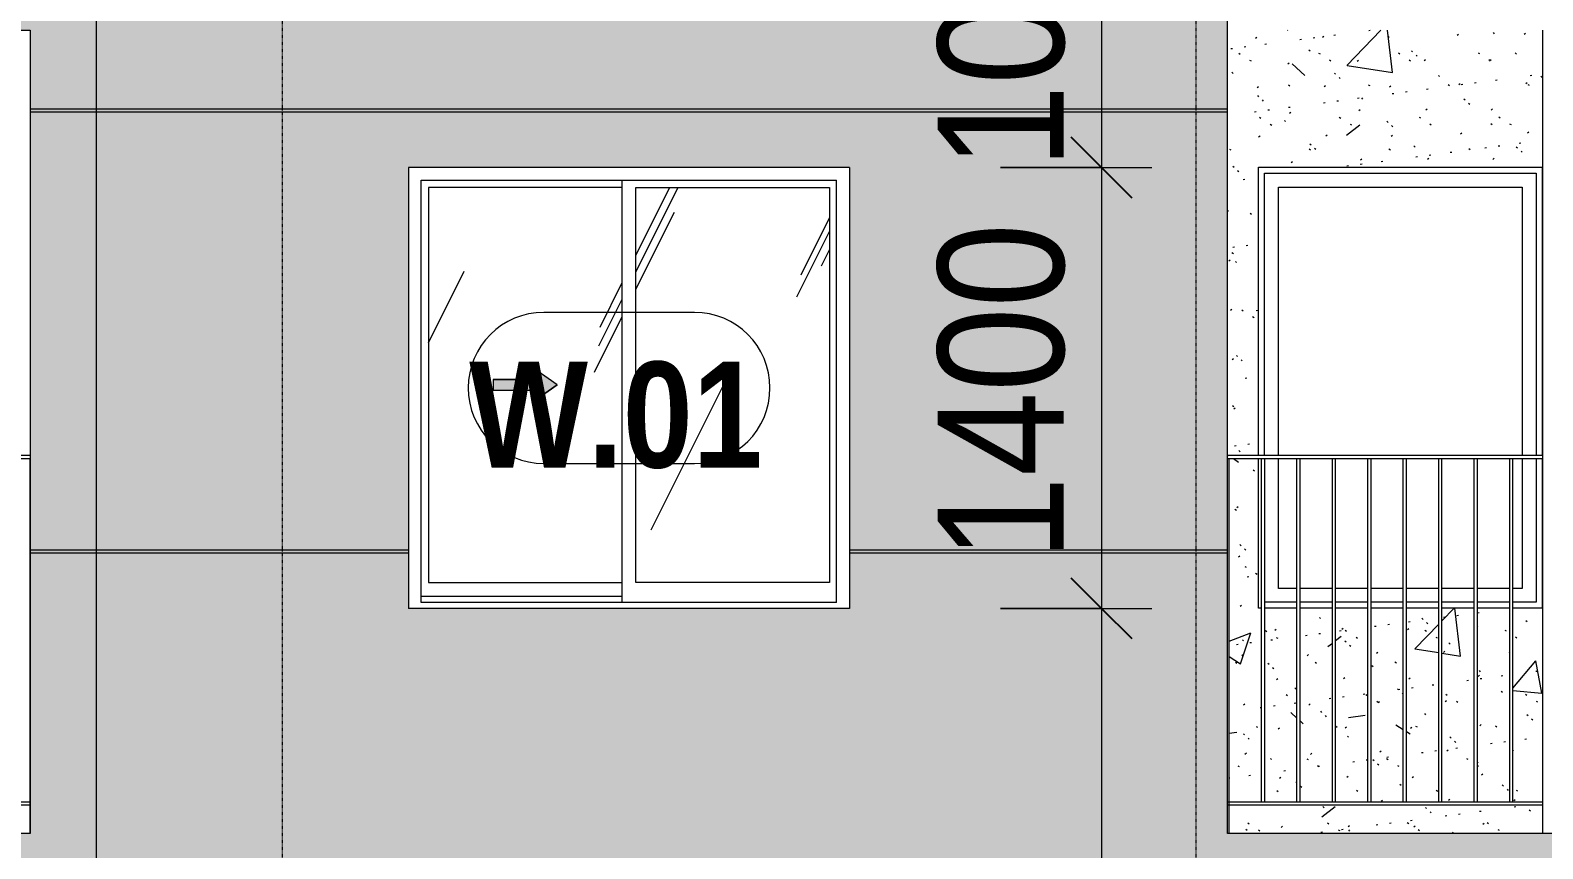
# Model space of a CAD drawing. Header units: millimetres. Extents: x -134153 to 99383, y -5233 to 35400.
# Drawn here: x 72759 to 77559, y 2351 to 4950 of the extents above; entities that cross this region are included whole.
import ezdxf

# ---------------------------------------------------------------- set-up
doc = ezdxf.new("R2010")
doc.units = ezdxf.units.MM
doc.linetypes.add('1 NÉT CALL OUT', pattern=[6, 3, -3])
doc.linetypes.add('Grid Line', pattern=[22.225, 12.7, -3.175, 3.175, -3.175])
for name, color, linetype, lineweight in [('0-2', 250, 'Continuous', 5), ('A-ANNO-DIMS', 211, 'Continuous', 9), ('A-ANNO-DIMS-160', 211, 'Continuous', 9), ('A-DETL-GENF', 92, 'Continuous', 9), ('A-DETL-GENF-1', 92, '1 NÉT CALL OUT', 9), ('A-FLOR-HRAL', 11, 'Continuous', 9), ('A-FLOR-HRAL-1', 253, 'Continuous', 9), ('A-GLAZ', 151, 'Continuous', 9), ('A-GLAZ-2', 7, 'Continuous', 9), ('A-GLAZ-3', 7, '1 NÉT CALL OUT', 9), ('A-GLAZ-IDEN', 152, 'Continuous', 9), ('A-WALL', 113, 'Continuous', 9), ('A-WALL-PATT-1', 9, 'Continuous', 9), ('A-WALL-PATT-2', 111, 'Continuous', 5), ('I-WALL-1', 7, 'Continuous', 9), ('S-COLS-1', 7, 'Continuous', 9), ('S-GRID-1', 1, 'Grid Line', 9)]:
    doc.layers.add(name, color=color, linetype=linetype, lineweight=lineweight)
doc.styles.add('Arial_B_1', font='arialbd_0.ttf', dxfattribs={"width": 0.85, "height": 336})
doc.styles.add('UTM Avo', font='UTM Avo.ttf', dxfattribs={"width": 0.9, "height": 400})
doc.dimstyles.new('1_Dim_chi_tiet_2_5', dxfattribs={"dimscale": 304.8, "dimtxt": 399.720379, "dimasz": 0.629921, "dimexe": 0.524934, "dimexo": 0.0625, "dimgap": 0.052493, "dimtad": 1, "dimdec": 0, "dimrnd": 5, "dimzin": 0, "dimdsep": 46, "dimtxsty": 'UTM Avo', "dimblk1": 'OBLIQUE', "dimblk2": 'OBLIQUE', "dimsah": 1, "dimcen": 0.09, "dimdle": 0.524934, "dimazin": 0, "dimtfac": 1, "dimtdec": 4, "dimtix": 1, "dimtmove": 0, "dimatfit": 3, "dimfxl": 1.049869, "dimfxlon": 1, "dimtvp": 1, "dimtolj": 1, "dimtzin": 0, "dimarcsym": 2})
pattern_1 = [(63.435, (84482.24, 111.3), (-0.002, 1625.6), [567.96, -3066.99]), (63.435, (82856.64, 111.3), (-0.002, 1625.6), [567.96, -3066.99]), (63.435, (85260.4, 425.35), (-0.002, 1625.6), [567.96, -3066.99]), (63.435, (83634.8, 425.35), (-0.002, 1625.6), [567.96, -3066.99]), (63.435, (85142.64, 314.5), (-0.002, 1625.6), [567.96, -3066.99]), (63.435, (83517.04, 314.5), (-0.002, 1625.6), [567.96, -3066.99]), (63.435, (85022.6, 949.4), (-0.002, 1625.6), [276.055, -3358.9]), (63.435, (83397, 949.4), (-0.002, 1625.6), [276.055, -3358.896]), (63.435, (84944.06, 851.15), (-0.002, 1625.6), [567.96, -3066.99]), (63.435, (83318.46, 851.15), (-0.002, 1625.6), [567.96, -3066.99]), (63.435, (84957.9, 921.7), (-0.002, 1625.6), [567.96, -3066.99]), (63.435, (83332.3, 921.7), (-0.002, 1625.6), [567.96, -3066.99]), (63.435, (84302.1, 612.2), (-0.002, 1625.6), [567.96, -3066.99]), (63.435, (82676.5, 612.2), (-0.002, 1625.6), [567.96, -3066.99]), (63.435, (84315.9, 695.35), (-0.002, 1625.6), [567.96, -3066.99]), (63.435, (82690.3, 695.35), (-0.002, 1625.6), [567.96, -3066.99]), (63.435, (84319.65, 755.3), (-0.002, 1625.6), [567.96, -3066.99]), (63.435, (82694.05, 755.3), (-0.002, 1625.6), [567.96, -3066.99])]

# ---------------------------------------------------------------- blocks, each defined once
blk = doc.blocks.new('NCV_TKTC_KET CAU_rvt-2-TKCS_MẶT ĐỨNG HƯỚNG NAM')
at = {"layer": 'S-COLS-1'}
blk.add_line((116052.6, 2399.9), (116052.6, 4950), dxfattribs=at)
blk = doc.blocks.new('M_Fixed - 900 x 1400-553215-TKCS_MẶT ĐỨNG HƯỚNG NAM')
at = {"layer": 'A-GLAZ-2'}
for p, q in [((115169.5, 4496), (116031.5, 4496)), ((115169.5, 3600), (115169.5, 4496)), ((116031.5, 4496), (116031.5, 3600)), ((115213.5, 4452), (115987.5, 4452)), ((115213.5, 3600), (115213.5, 4452)), ((115987.5, 4452), (115987.5, 3600)), ((115213.5, 3178), (115213.5, 3590)), ((115987.5, 3590), (115987.5, 3178)), ((116031.5, 3590), (116031.5, 3134)), ((115272.6, 3178), (115213.5, 3178)), ((115385.1, 3178), (115282.6, 3178)), ((115497.6, 3178), (115395.1, 3178)), ((115610.1, 3178), (115507.6, 3178)), ((115722.6, 3178), (115620.1, 3178)), ((115835.1, 3178), (115732.6, 3178)), ((115947.6, 3178), (115845.1, 3178)), ((115987.5, 3178), (115957.6, 3178)), ((115272.6, 3134), (115170.1, 3134)), ((115385.1, 3134), (115282.6, 3134)), ((115497.6, 3134), (115395.1, 3134)), ((115610.1, 3134), (115507.6, 3134)), ((115722.6, 3134), (115620.1, 3134)), ((115835.1, 3134), (115732.6, 3134)), ((115947.6, 3134), (115845.1, 3134)), ((116031.5, 3134), (115957.6, 3134))]:
    blk.add_line(p, q, dxfattribs=at)
blk = doc.blocks.new('Railing - 10mm-457212-TKCS_MẶT ĐỨNG HƯỚNG NAM')
at = {"layer": 'A-FLOR-HRAL-1'}
for p, q in [((115160.064287, 2500), (115160.064287, 3590)), ((115170.064287, 2500), (115170.064287, 3590))]:
    blk.add_line(p, q, dxfattribs=at)
blk = doc.blocks.new('Railing - 50 x 10mm-457210-TKCS_MẶT ĐỨNG HƯỚNG NAM')
at = {"layer": 'A-FLOR-HRAL-1'}
for p in [(115052.6, 3590), (115057.6, 2399.9)]:
    blk.add_line(p, (115057.6, 3590), dxfattribs=at)
blk = doc.blocks.new('Railing - Railing-641380-TKCS_MẶT ĐỨNG HƯỚNG NAM')
at = {"layer": 'A-FLOR-HRAL-1'}
for p, q in [((115052.564287, 2500), (116052.564287, 2500)), ((116052.564287, 2490), (115052.564287, 2490))]:
    blk.add_line(p, q, dxfattribs=at)
for name, p in [('Railing - 50 x 10mm-457210-TKCS_MẶT ĐỨNG HƯỚNG NAM', (0, 0)), ('Railing - 10mm-457212-TKCS_MẶT ĐỨNG HƯỚNG NAM', (0, 0)), ('Railing - 10mm-457212-TKCS_MẶT ĐỨNG HƯỚNG NAM', (112.5, 0)), ('Railing - 10mm-457212-TKCS_MẶT ĐỨNG HƯỚNG NAM', (225, 0)), ('Railing - 10mm-457212-TKCS_MẶT ĐỨNG HƯỚNG NAM', (337.5, 0)), ('Railing - 10mm-457212-TKCS_MẶT ĐỨNG HƯỚNG NAM', (450, 0)), ('Railing - 10mm-457212-TKCS_MẶT ĐỨNG HƯỚNG NAM', (562.5, 0)), ('Railing - 10mm-457212-TKCS_MẶT ĐỨNG HƯỚNG NAM', (675, 0)), ('Railing - 10mm-457212-TKCS_MẶT ĐỨNG HƯỚNG NAM', (787.5, 0))]:
    blk.add_blockref(name, p)
blk = doc.blocks.new('Top Rail Type - Top Rail_Internal_-641381-TKCS_MẶT ĐỨNG HƯỚNG NAM')
at = {"layer": 'A-FLOR-HRAL-1'}
for p, q in [((116052.564287, 3600), (115052.564287, 3600)), ((115052.564287, 3590), (116052.564287, 3590))]:
    blk.add_line(p, q, dxfattribs=at)
blk = doc.blocks.new('NCV_TKTC_TANG 1_rvt-2-TKCS_MẶT ĐỨNG HƯỚNG NAM')
at = {"layer": 'A-WALL-PATT-1'}
h = blk.add_hatch(dxfattribs=at)
h.set_pattern_fill('FP_31', color=256, style=0, pattern_type=2)
h.set_pattern_definition([(50, (82572.6, 0), (1165.978, -102.01), [121.92, -1341.12]), (355, (82572.6, 0), (-225.554, 1222.763), [97.536, -1072.896]), (100.451, (82669.8, -8.5), (940.433, 1120.746), [103.616, -1139.776]), (46.184, (82572.6, 325.1), (1734.906, -269.074), [182.88, -2011.68]), (96.636, (82717.2, 302.7), (1519.38, 1583.54), [155.42, -1709.665]), (351.184, (82572.6, 325.1), (1519.39, 1583.52), [146.3, -1609.34]), (21, (82735.2, 243.8), (970.332, -654.498), [121.92, -1341.12]), (326, (82735.2, 243.8), (395.533, 1178.804), [97.536, -1072.896]), (71.451, (82816, 189.3), (1365.87, 524.296), [103.616, -1139.776]), (37.5, (82572.62, 0), (19.767, 541.1527), [53.645, -1006.246, 53.645, -1035.507, -1076.96]), (37.5, (82572.62, 0), (19.767, 541.1527), [-2149.043, 53.645, -1023.315]), (7.5, (82572.6, 0), (427.646, 641.156), [53.645, -567.334, 53.645, -981.862, -410.464]), (7.5, (82572.6, 0), (427.646, 641.156), [-1656.486, 53.645, -356.82]), (327.5, (82210.1, 0), (867.782, -36.665), [53.645, -352.755, 53.645, -1214.323, -1682.496]), (327.5, (82210.1, 0), (867.782, -36.665), [-1674.368, 53.645, -1628.85]), (317.5, (82047.56, 0), (948.028, 162.73), [53.645, -474.675, 53.645, -788.416, -1194.816]), (317.5, (82047.56, 0), (948.028, 162.73), [-1370.38, 53.645, -1141.17])])
h.paths.add_polyline_path([(115057.6, 2399.9), (116052.6, 2400.5), (116052.6, 2490), (115057.6, 2490)])
h.paths.add_polyline_path([(115395.1, 2500), (115497.6, 2500), (115497.6, 3115), (115395.1, 3115), (115395.1, 2921.3)])
h.paths.add_polyline_path([(115926.9, 2500), (115947.6, 2500), (115947.6, 3115), (115845.1, 3115), (115845.1, 2500)])
h.paths.add_polyline_path([(115957.6, 2500), (116052.6, 2500), (116052.6, 3590), (116050.5, 3590), (116050.5, 3115), (115957.6, 3115)])
h.paths.add_polyline_path([(115057.6, 2500), (115160.1, 2500), (115160.1, 3115), (115150.5, 3115), (115150.5, 3590), (115057.6, 3590), (115057.6, 2950.2)])
h.paths.add_polyline_path([(115835.1, 2500), (115835.1, 3115), (115732.6, 3115), (115732.6, 2500)])
h.paths.add_polyline_path([(115722.6, 2500), (115722.6, 3115), (115620.1, 3115), (115620.1, 2500)])
h.paths.add_polyline_path([(115170.1, 2500), (115272.6, 2500), (115272.6, 3115), (115170.1, 3115), (115170.1, 3099.5)])
h.paths.add_polyline_path([(115610.1, 2500), (115610.1, 3115), (115507.6, 3115), (115507.6, 2500)])
h.paths.add_polyline_path([(115385.1, 2500), (115385.1, 3115), (115282.6, 3115), (115282.6, 2500)])
h.paths.add_polyline_path([(115150.5, 3600), (115150.5, 4515), (116050.5, 4515), (116050.5, 3600), (116052.6, 3600), (116052.6, 4950), (115052.6, 4950), (115052.6, 3600), (115057.6, 3600)])
h = blk.add_hatch(dxfattribs=at)
h.set_pattern_fill('FP_32', color=256, style=0, pattern_type=2)
h.set_pattern_definition([(37.5, (82572.62, 0), (-5.1206, 156.61216), [5.364, -118.181, 5.364, -132.812, -132.08]), (37.5, (82572.62, 0), (-5.1206, 156.61216), [-261.722, 5.364, -126.716]), (7.5, (82572.62, 0), (143.847, 229.3842), [5.364, -61.285, 5.364, -105.989, -42.672]), (7.5, (82572.62, 0), (143.847, 229.3842), [-178.003, 5.364, -37.308]), (327.5, (82472.65, 0), (253.1176, 0.4601), [5.364, -35.276, 5.364, -140.94, -191.008]), (327.5, (82472.65, 0), (253.1176, 0.4601), [-186.944, 5.364, -185.644]), (317.5, (82472.65, 0), (244.3381, 71.3376), [5.364, -14.956, 5.364, -90.546, -109.728]), (317.5, (82472.65, 0), (244.3381, 71.3376), [-116.23, 5.364, -104.364])])
h.paths.add_polyline_path([(115057.6, 2399.9), (116052.6, 2400.5), (116052.6, 2490), (115057.6, 2490)])
h.paths.add_polyline_path([(115395.1, 2500), (115497.6, 2500), (115497.6, 3115), (115395.1, 3115), (115395.1, 2921.3)])
h.paths.add_polyline_path([(115926.9, 2500), (115947.6, 2500), (115947.6, 3115), (115845.1, 3115), (115845.1, 2500)])
h.paths.add_polyline_path([(115957.6, 2500), (116052.6, 2500), (116052.6, 3590), (116050.5, 3590), (116050.5, 3115), (115957.6, 3115)])
h.paths.add_polyline_path([(115057.6, 2500), (115160.1, 2500), (115160.1, 3115), (115150.5, 3115), (115150.5, 3590), (115057.6, 3590), (115057.6, 2950.2)])
h.paths.add_polyline_path([(115835.1, 2500), (115835.1, 3115), (115732.6, 3115), (115732.6, 2500)])
h.paths.add_polyline_path([(115722.6, 2500), (115722.6, 3115), (115620.1, 3115), (115620.1, 2500)])
h.paths.add_polyline_path([(115170.1, 2500), (115272.6, 2500), (115272.6, 3115), (115170.1, 3115), (115170.1, 3099.5)])
h.paths.add_polyline_path([(115610.1, 2500), (115610.1, 3115), (115507.6, 3115), (115507.6, 2500)])
h.paths.add_polyline_path([(115385.1, 2500), (115385.1, 3115), (115282.6, 3115), (115282.6, 2500)])
h.paths.add_polyline_path([(115150.5, 3600), (115150.5, 4515), (116050.5, 4515), (116050.5, 3600), (116052.6, 3600), (116052.6, 4950), (115052.6, 4950), (115052.6, 3600), (115057.6, 3600)])
at = {"layer": 'I-WALL-1'}
for p, q in [((115150.5, 3600), (115150.5, 4515)), ((115150.5, 4515), (116050.5, 4515)), ((116050.5, 4515), (116050.5, 3600)), ((115150.5, 3115), (115150.5, 3590)), ((116050.5, 3590), (116050.5, 3115)), ((115160.1, 3115), (115150.5, 3115)), ((115272.6, 3115), (115170.1, 3115)), ((115385.1, 3115), (115282.6, 3115)), ((115497.6, 3115), (115395.1, 3115)), ((115610.1, 3115), (115507.6, 3115)), ((115722.6, 3115), (115620.1, 3115)), ((115835.1, 3115), (115732.6, 3115)), ((115947.6, 3115), (115845.1, 3115)), ((116050.5, 3115), (115957.6, 3115))]:
    blk.add_line(p, q, dxfattribs=at)
at = {"layer": 'A-FLOR-HRAL'}
for name in ['Top Rail Type - Top Rail_Internal_-641381-TKCS_MẶT ĐỨNG HƯỚNG NAM', 'Railing - Railing-641380-TKCS_MẶT ĐỨNG HƯỚNG NAM']:
    blk.add_blockref(name, (0, 0), dxfattribs=at)
at = {"layer": 'A-GLAZ'}
blk.add_blockref('M_Fixed - 900 x 1400-553215-TKCS_MẶT ĐỨNG HƯỚNG NAM', (0, 0), dxfattribs=at)
blk = doc.blocks.new('1_FAMILY RVT - W01-WxH 1400x1400xmm-V244-TKCS_MẶT ĐỨNG HƯỚNG NAM')
at = {"layer": 'A-DETL-GENF-1'}
blk.add_hatch(color=256, dxfattribs=at).paths.add_polyline_path([(112857.1, 3776.5), (112924.8, 3823.9), (112857.1, 3871.4), (112857.1, 3840.9), (112721.6, 3840.9), (112721.6, 3807), (112857.1, 3807)])
at = {"layer": 'A-GLAZ'}
h = blk.add_hatch(dxfattribs=at)
h.set_pattern_fill('FP_30', color=256, style=0, pattern_type=2)
h.set_pattern_definition(pattern_1)
h.paths.add_polyline_path([(112516.1, 3197), (113130.3, 3197), (113130.3, 4450.9), (112516.1, 4450.9), (112516.1, 3200.6)])
h.paths.add_polyline_path([(112857.1, 3776.5), (112857.1, 3807), (112721.6, 3807), (112721.6, 3840.9), (112857.1, 3840.9), (112857.1, 3871.4), (112924.8, 3823.9), (112900.6, 3807)])
h = blk.add_hatch(dxfattribs=at)
h.set_pattern_fill('FP_30', color=256, style=0, pattern_type=2)
h.set_pattern_definition(pattern_1)
h.paths.add_polyline_path([(113789.1, 3197), (113789.1, 4450.9), (113174.8, 4450.9), (113174.8, 3197)])
at = {"layer": 'A-DETL-GENF'}
for p, q in [((112721.6, 3840.9), (112721.6, 3807)), ((112721.6, 3840.9), (112857.1, 3840.9)), ((112857.1, 3840.9), (112721.6, 3840.9)), ((112721.6, 3840.9), (112721.6, 3807)), ((112857.1, 3871.4), (112857.1, 3840.9)), ((112924.8, 3823.9), (112857.1, 3871.4)), ((112924.8, 3823.9), (112857.1, 3871.4)), ((112857.1, 3871.4), (112857.1, 3840.9)), ((112721.6, 3807), (112857.1, 3807)), ((112721.6, 3807), (112857.1, 3807)), ((112924.8, 3823.9), (112857.1, 3776.5)), ((112857.1, 3776.5), (112924.8, 3823.9)), ((112857.1, 3807), (112857.1, 3776.5)), ((112857.1, 3807), (112857.1, 3776.5))]:
    blk.add_line(p, q, dxfattribs=at)
at = {"layer": 'A-GLAZ'}
for p, q in [((113852.6, 4514.4), (112452.6, 4514.4)), ((112452.6, 4514.4), (112452.6, 3114.4)), ((113852.6, 4514.4), (113852.6, 3114.4)), ((112493.5, 4473.5), (113811.6, 4473.5)), ((112493.5, 3133.5), (112493.5, 4473.5)), ((113130.3, 4473.5), (113130.3, 3133.5)), ((113811.6, 3133.5), (113811.6, 4473.5)), ((112516.1, 4450.9), (112516.1, 3197)), ((113130.3, 4450.9), (112516.1, 4450.9)), ((113174.8, 3197), (113174.8, 4450.9)), ((113174.8, 4450.9), (113789.1, 4450.9)), ((113789.1, 4450.9), (113789.1, 3197)), ((112516.1, 3197), (113130.3, 3197)), ((113789.1, 3197), (113174.8, 3197)), ((113130.3, 3152.5), (112493.5, 3152.5)), ((113130.3, 3152.5), (112493.5, 3152.5)), ((113811.6, 3133.5), (112493.5, 3133.5)), ((113852.6, 3114.4), (112452.6, 3114.4))]:
    blk.add_line(p, q, dxfattribs=at)
blk = doc.blocks.new('Railing - 10mm-1251313-TKCS_MẶT ĐỨNG HƯỚNG NAM')
at = {"layer": 'A-FLOR-HRAL'}
for p, q in [((52620.064287, 5900), (52620.064287, 6990)), ((52630.064287, 5900), (52630.064287, 6990))]:
    blk.add_line(p, q, dxfattribs=at)
blk = doc.blocks.new('Railing - 50 x 10mm-1251315-TKCS_MẶT ĐỨNG HƯỚNG NAM')
at = {"layer": 'A-FLOR-HRAL'}
for p, q in [((51697.564287, 5800), (51697.564287, 6990)), ((51707.564287, 6990), (51697.564287, 6990)), ((51707.564287, 5800), (51707.564287, 6990))]:
    blk.add_line(p, q, dxfattribs=at)
blk = doc.blocks.new('Railing - 50 x 10mm-V312-TKCS_MẶT ĐỨNG HƯỚNG NAM')
at = {"layer": 'A-FLOR-HRAL'}
for p in [(108177.6, 3590), (108187.5, 2400)]:
    blk.add_line(p, (108187.5, 3590), dxfattribs=at)
blk = doc.blocks.new('Railing - 50 x 10mm-V313-TKCS_MẶT ĐỨNG HƯỚNG NAM')
at = {"layer": 'A-FLOR-HRAL'}
blk.add_line((111252.5, 2400), (111252.5, 3590), dxfattribs=at)
blk = doc.blocks.new('Railing - Railing-1602750-TKCS_MẶT ĐỨNG HƯỚNG NAM')
at = {"layer": 'A-FLOR-HRAL'}
for p, q in [((108182.5, 2490), (108182.5, 2500)), ((108182.5, 2500), (111252.6, 2500)), ((111252.6, 2490), (108182.5, 2490))]:
    blk.add_line(p, q, dxfattribs=at)
for name in ['Railing - 50 x 10mm-V312-TKCS_MẶT ĐỨNG HƯỚNG NAM', 'Railing - 50 x 10mm-V313-TKCS_MẶT ĐỨNG HƯỚNG NAM']:
    blk.add_blockref(name, (0, 0))
at = {"extrusion": (0, 0, -1), "zscale": -1}
for name, p in [('Railing - 10mm-1251313-TKCS_MẶT ĐỨNG HƯỚNG NAM', (-160910.1, -3400)), ('Railing - 10mm-1251313-TKCS_MẶT ĐỨNG HƯỚNG NAM', (-161012.6, -3400)), ('Railing - 10mm-1251313-TKCS_MẶT ĐỨNG HƯỚNG NAM', (-161115.1, -3400)), ('Railing - 10mm-1251313-TKCS_MẶT ĐỨNG HƯỚNG NAM', (-161217.6, -3400)), ('Railing - 10mm-1251313-TKCS_MẶT ĐỨNG HƯỚNG NAM', (-161320.1, -3400)), ('Railing - 10mm-1251313-TKCS_MẶT ĐỨNG HƯỚNG NAM', (-161422.6, -3400)), ('Railing - 10mm-1251313-TKCS_MẶT ĐỨNG HƯỚNG NAM', (-161525.1, -3400)), ('Railing - 10mm-1251313-TKCS_MẶT ĐỨNG HƯỚNG NAM', (-161627.6, -3400)), ('Railing - 10mm-1251313-TKCS_MẶT ĐỨNG HƯỚNG NAM', (-161730.1, -3400)), ('Railing - 50 x 10mm-1251315-TKCS_MẶT ĐỨNG HƯỚNG NAM', (-160910.1, -3400)), ('Railing - 10mm-1251313-TKCS_MẶT ĐỨNG HƯỚNG NAM', (-161935.1, -3400)), ('Railing - 10mm-1251313-TKCS_MẶT ĐỨNG HƯỚNG NAM', (-162037.6, -3400)), ('Railing - 10mm-1251313-TKCS_MẶT ĐỨNG HƯỚNG NAM', (-162140.1, -3400)), ('Railing - 10mm-1251313-TKCS_MẶT ĐỨNG HƯỚNG NAM', (-162242.6, -3400)), ('Railing - 10mm-1251313-TKCS_MẶT ĐỨNG HƯỚNG NAM', (-162345.1, -3400)), ('Railing - 10mm-1251313-TKCS_MẶT ĐỨNG HƯỚNG NAM', (-162447.6, -3400)), ('Railing - 10mm-1251313-TKCS_MẶT ĐỨNG HƯỚNG NAM', (-162550.1, -3400)), ('Railing - 10mm-1251313-TKCS_MẶT ĐỨNG HƯỚNG NAM', (-162652.6, -3400)), ('Railing - 10mm-1251313-TKCS_MẶT ĐỨNG HƯỚNG NAM', (-162755.1, -3400)), ('Railing - 50 x 10mm-1251315-TKCS_MẶT ĐỨNG HƯỚNG NAM', (-161935.1, -3400)), ('Railing - 10mm-1251313-TKCS_MẶT ĐỨNG HƯỚNG NAM', (-162960.1, -3400)), ('Railing - 10mm-1251313-TKCS_MẶT ĐỨNG HƯỚNG NAM', (-163062.6, -3400)), ('Railing - 10mm-1251313-TKCS_MẶT ĐỨNG HƯỚNG NAM', (-163165.1, -3400)), ('Railing - 10mm-1251313-TKCS_MẶT ĐỨNG HƯỚNG NAM', (-163267.6, -3400)), ('Railing - 10mm-1251313-TKCS_MẶT ĐỨNG HƯỚNG NAM', (-163370.1, -3400)), ('Railing - 10mm-1251313-TKCS_MẶT ĐỨNG HƯỚNG NAM', (-163472.6, -3400)), ('Railing - 10mm-1251313-TKCS_MẶT ĐỨNG HƯỚNG NAM', (-163575.1, -3400)), ('Railing - 10mm-1251313-TKCS_MẶT ĐỨNG HƯỚNG NAM', (-163677.6, -3400)), ('Railing - 10mm-1251313-TKCS_MẶT ĐỨNG HƯỚNG NAM', (-163780.1, -3400))]:
    blk.add_blockref(name, p, dxfattribs=at)
blk = doc.blocks.new('Top Rail Type - Top Rail_Internal_-1602754-TKCS_MẶT ĐỨNG HƯỚNG NAM')
at = {"layer": 'A-FLOR-HRAL'}
for p, q in [((108182.5, 3590), (108182.5, 3600)), ((111252.6, 3600), (108182.5, 3600)), ((108182.5, 3590), (111252.6, 3590))]:
    blk.add_line(p, q, dxfattribs=at)
blk = doc.blocks.new('SSA-WINDOW TAG - 10-2062020-TKCS_MẶT ĐỨNG HƯỚNG NAM')
at = {"layer": 'A-GLAZ-IDEN'}
for p, q in [((43760.064287, 11140), (43282.564287, 11140)), ((43282.564287, 10660), (43760.064287, 10660))]:
    blk.add_line(p, q, dxfattribs=at)
for centre, start, end in [((43282.564287, 10900), 90, 270), ((43760.064287, 10900), 270, 90)]:
    blk.add_arc(centre, 240, start, end, dxfattribs=at)
blk = doc.blocks.new('DIMBLOCK101-TKCS_MẶT ĐỨNG HƯỚNG NAM')
at = {"layer": 'A-ANNO-DIMS-160', "lineweight": 25}
for p, q in [((76158.5, 5600), (76062.5, 5696)), ((76158.5, 5600), (76254.5, 5504)), ((76158.5, 4514.4), (76062.5, 4610.4)), ((76158.5, 4514.4), (76254.5, 4418.4))]:
    blk.add_line(p, q, dxfattribs=at)
at = {"layer": 'A-ANNO-DIMS-160'}
for p, q in [((76478.5, 5600), (75998.5, 5600)), ((76158.5, 5600), (76158.5, 4514.4)), ((76158.5, 5600), (76478.5, 5600)), ((75838.5, 4514.4), (76318.5, 4514.4)), ((76158.5, 4514.4), (75838.5, 4514.4))]:
    blk.add_line(p, q, dxfattribs=at)
at = {"layer": 'A-ANNO-DIMS-160', "color": 0, "insert": (75638.9, 4509.4), "char_height": 400, "width": 1314.636, "attachment_point": 1, "rotation": 90, "line_spacing_factor": 1.110334, "style": 'UTM Avo'}
blk.add_mtext('1085', dxfattribs=at)
blk = doc.blocks.new('_Oblique')
at = {"color": 0, "linetype": 'ByBlock', "lineweight": -2}
blk.add_line((-0.5, -0.5), (0.5, 0.5), dxfattribs=at)
blk = doc.blocks.new('DIMBLOCK102-TKCS_MẶT ĐỨNG HƯỚNG NAM')
at = {"layer": 'A-ANNO-DIMS-160', "lineweight": 25}
for p, q in [((76158.5, 4514.4), (76062.5, 4610.4)), ((76158.5, 4514.4), (76254.5, 4418.4)), ((76158.5, 3114.4), (76062.5, 3210.4)), ((76158.5, 3114.4), (76254.5, 3018.4))]:
    blk.add_line(p, q, dxfattribs=at)
at = {"layer": 'A-ANNO-DIMS-160'}
for p, q in [((75838.5, 4514.4), (76318.5, 4514.4)), ((76158.5, 4514.4), (75838.5, 4514.4)), ((76158.5, 4514.4), (76158.5, 3114.4)), ((75838.5, 3114.4), (76318.5, 3114.4)), ((76158.5, 3114.4), (75838.5, 3114.4))]:
    blk.add_line(p, q, dxfattribs=at)
at = {"layer": 'A-ANNO-DIMS-160', "color": 0, "insert": (75638.9, 3266.6), "char_height": 400, "width": 1314.636, "attachment_point": 1, "rotation": 90, "line_spacing_factor": 1.110334, "style": 'UTM Avo'}
blk.add_mtext('1400', dxfattribs=at)
blk = doc.blocks.new('DIMBLOCK103-TKCS_MẶT ĐỨNG HƯỚNG NAM')
at = {"layer": 'A-ANNO-DIMS-160', "lineweight": 25}
for p, q in [((76158.5, 3114.4), (76062.5, 3210.4)), ((76158.5, 3114.4), (76254.5, 3018.4)), ((76158.5, 400), (76062.5, 496)), ((76158.5, 400), (76254.5, 304))]:
    blk.add_line(p, q, dxfattribs=at)
at = {"layer": 'A-ANNO-DIMS-160'}
for p, q in [((75838.5, 3114.4), (76318.5, 3114.4)), ((76158.5, 3114.4), (75838.5, 3114.4)), ((76158.5, 3114.4), (76158.5, 240)), ((76478.5, 400), (75998.5, 400)), ((76158.5, 400), (76478.5, 400))]:
    blk.add_line(p, q, dxfattribs=at)
at = {"layer": 'A-ANNO-DIMS-160', "color": 0, "insert": (75638.9, 1209.4), "char_height": 400, "width": 1314.636, "attachment_point": 1, "rotation": 90, "line_spacing_factor": 1.110334, "style": 'UTM Avo'}
blk.add_mtext('2715', dxfattribs=at)

msp = doc.modelspace()

# ---------------------------------------------------------------- hatches: boundary and pattern name
at = {"layer": 'A-WALL-PATT-2'}
h = msp.add_hatch(color=256, dxfattribs=at)
h.paths.add_polyline_path([(69483.9, 2200), (72968.9, 2200), (72968.9, 3290), (72758.9, 3290), (72758.9, 2400), (69683.9, 2400), (69683.9, 3290), (69483.9, 3290), (69483.9, 2648.5)])
h.paths.add_polyline_path([(69483.9, 3300), (69683.9, 3300), (69683.9, 4690), (69483.9, 4690), (69483.9, 4304.9)])
h.paths.add_polyline_path([(72968.9, 3300), (72968.9, 4690), (72758.9, 4690), (72758.9, 3300)])
h.paths.add_polyline_path([(72968.9, 4700), (72968.9, 5600), (69483.9, 5600), (69483.9, 4700), (69683.9, 4700), (69683.9, 4950), (72758.9, 4950), (72758.9, 4700)])
h = msp.add_hatch(color=256, dxfattribs=at)
h.paths.add_polyline_path([(76558.9, 2200), (76558.9, 3290), (75358.9, 3290), (75358.9, 3114.4), (73958.9, 3114.4), (73958.9, 3290), (72968.9, 3290), (72968.9, 2200), (75414.6, 2200)])
h.paths.add_polyline_path([(73828, 3300), (73958.9, 3300), (73958.9, 4514.4), (75358.9, 4514.4), (75358.9, 3300), (76558.9, 3300), (76558.9, 4690), (72968.9, 4690), (72968.9, 3300), (73034.7, 3300)])
h.paths.add_polyline_path([(76558.9, 4700), (76558.9, 5600), (72968.9, 5600), (72968.9, 4700), (75414.6, 4700)])
for points in [[(72968.9, 4690), (72968.9, 4700), (72758.9, 4700), (72758.9, 4690)], [(76558.9, 4690), (76558.9, 4700), (72968.9, 4700), (72968.9, 4690), (75414.6, 4690)], [(72968.9, 3290), (72968.9, 3300), (72758.9, 3300), (72758.9, 3290)], [(72968.9, 3290), (73958.9, 3290), (73958.9, 3300), (72968.9, 3299.9), (72968.9, 3290)], [(75358.9, 3290), (76558.9, 3290), (76558.9, 3300), (75358.9, 3300)], [(77598.9, 2200), (77598.9, 2399.9), (76558.9, 2399.9), (76558.9, 2200), (77001.2, 2200)]]:
    msp.add_hatch(color=256, dxfattribs=at).paths.add_polyline_path(points)

# ---------------------------------------------------------------- linework, layer by layer
at = {"layer": 'A-WALL'}
for p, q in [((72968.9, 2200), (72968.9, 5600)), ((76558.9, 2399.9), (76558.9, 5550)), ((69683.9, 4950), (72758.9, 4950)), ((72758.9, 4950), (72758.9, 2400)), ((72758.9, 4700), (72968.9, 4700)), ((72968.9, 4690), (72758.9, 4690)), ((72968.9, 4700), (76558.9, 4700)), ((76558.9, 4690), (72968.9, 4690)), ((72758.9, 3300), (72968.9, 3300)), ((72968.9, 3290), (72758.9, 3290)), ((72968.9, 3300), (73958.9, 3300)), ((73958.9, 3290), (72968.9, 3290)), ((75358.9, 3300), (76558.9, 3300)), ((76558.9, 3290), (75358.9, 3290)), ((72758.9, 2400), (69683.9, 2400)), ((77598.9, 2399.9), (76558.9, 2399.9))]:
    msp.add_line(p, q, dxfattribs=at)
at = {"layer": 'S-GRID-1'}
for p, q in [((73558.9, 856.3), (73558.9, 30285.9)), ((76458.9, 856.3), (76458.9, 30285.9))]:
    msp.add_line(p, q, dxfattribs=at)

# ---------------------------------------------------------------- block references
at = {"layer": '0-2'}
for name in ['NCV_TKTC_KET CAU_rvt-2-TKCS_MẶT ĐỨNG HƯỚNG NAM', 'NCV_TKTC_TANG 1_rvt-2-TKCS_MẶT ĐỨNG HƯỚNG NAM']:
    msp.add_blockref(name, (-38493.7, 0), dxfattribs=at)
at = {"layer": 'A-FLOR-HRAL'}
for name in ['Railing - Railing-1602750-TKCS_MẶT ĐỨNG HƯỚNG NAM', 'Top Rail Type - Top Rail_Internal_-1602754-TKCS_MẶT ĐỨNG HƯỚNG NAM']:
    msp.add_blockref(name, (-38493.7, 0), dxfattribs=at)
at = {"layer": 'A-GLAZ-3'}
msp.add_blockref('1_FAMILY RVT - W01-WxH 1400x1400xmm-V244-TKCS_MẶT ĐỨNG HƯỚNG NAM', (-38493.7, 0), dxfattribs=at)
at = {"layer": 'A-GLAZ-IDEN'}
msp.add_blockref('SSA-WINDOW TAG - 10-2062020-TKCS_MẶT ĐỨNG HƯỚNG NAM', (31106.3, -7085.6), dxfattribs=at)

# ---------------------------------------------------------------- texts
at = {"layer": 'A-GLAZ-IDEN', "insert": (74617.6, 3727.1), "char_height": 336, "width": 962.88, "attachment_point": 5, "line_spacing_factor": 0.936439, "style": 'Arial_B_1'}
msp.add_mtext('\\pt6.80064,13.60128,20.39856,27.1992,33.99984,40.80048,47.60112,54.3984,61.19904,67.99968,74.80032,81.60096,88.4016,95.19888,101.99952,108.80016,115.6008,122.40144,129.19872,135.99936,142.8,149.60064,156.40128,163.19856,169.9992,176.79984,183.60048,190.40112,197.1984,203.99904,210.79968,217.60032;W.01', dxfattribs=at)

# ---------------------------------------------------------------- dimensions: what is measured, and where the dimension line sits
at = {"layer": 'A-ANNO-DIMS'}
for base, p1, p2, override, picture, middle in [((76158.5, 4514.4), (76478.5, 5600), (75838.5, 4514.4), {"dimpost": '<>', "dimfxl": 1260.209252}, 'DIMBLOCK101-TKCS_MẶT ĐỨNG HƯỚNG NAM', (75935.5, 5057.2)), ((76158.5, 3114.4), (75838.5, 4514.4), (75838.5, 3114.4), {"dimpost": '<>', "dimfxl": 1400}, 'DIMBLOCK102-TKCS_MẶT ĐỨNG HƯỚNG NAM', (75935.5, 3814.4)), ((76158.5, 400), (75838.5, 3114.4), (76478.5, 400), {"dimpost": '<>', "dimfxl": 2788.82903}, 'DIMBLOCK103-TKCS_MẶT ĐỨNG HƯỚNG NAM', (75935.5, 1757.2))]:
    dim = msp.add_linear_dim(base=base, p1=p1, p2=p2, angle=90, dimstyle='1_Dim_chi_tiet_2_5', override=override, dxfattribs=at)
    dim.commit()
    dim.dimension.update_dxf_attribs({"geometry": picture, "text_midpoint": middle})

doc.saveas('drawing.dxf')
